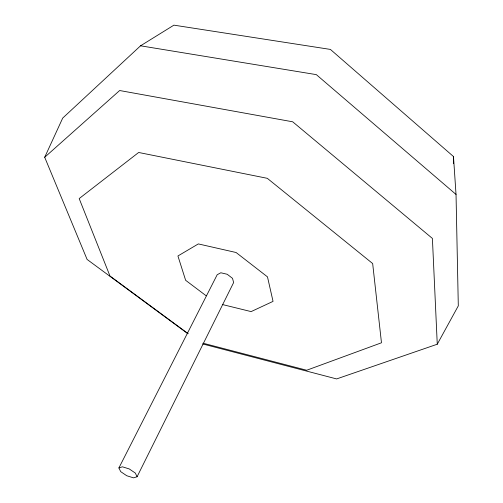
<?xml version="1.0" encoding="UTF-8"?>
<svg xmlns="http://www.w3.org/2000/svg" width="503" height="503" viewBox="0 0 503 503"><rect width="100%" height="100%" fill="white"/><g stroke="black" fill="none" stroke-linecap="round" stroke-linejoin="round"><path stroke-width="0.75" d="M187.965 333.797L87.101 259.441L44.698 157.269L62.705 118.086L140.551 45.804L173.912 25.15L330.402 49.42L453.48 156.54L456.032 194.441L458.302 305.868L437.264 344.222L336.62 378.929L202.715 343.951M137.074 476.769L233.631 282.56L232.512 278.341L227.199 274.267L220.836 272.771L217.202 274.713L118.897 467.947L120.707 471.644L126.737 475.731L133.496 477.85L137.074 476.769L135.338 473.078L129.246 468.934L122.418 466.809L118.897 467.947M44.698 157.269L119.651 90.527L292.696 121.801L432.404 238.435L437.264 344.222M140.551 45.804L316.324 74.626L456.032 194.441M222.339 304.516L251.116 311.602L273.047 301.379L267.489 276.876L236.089 252.512L198.339 243.917L177.924 255.97L185.638 280.303L206.186 295.795M203.074 343.209L306.685 370.246L381.475 342.782L372.666 263.547L267.3 178.32L138.652 152.478L79.185 198.578L109.975 276.002L188.078 333.596M453.48 156.54L453.637 163.607"/></g></svg>
